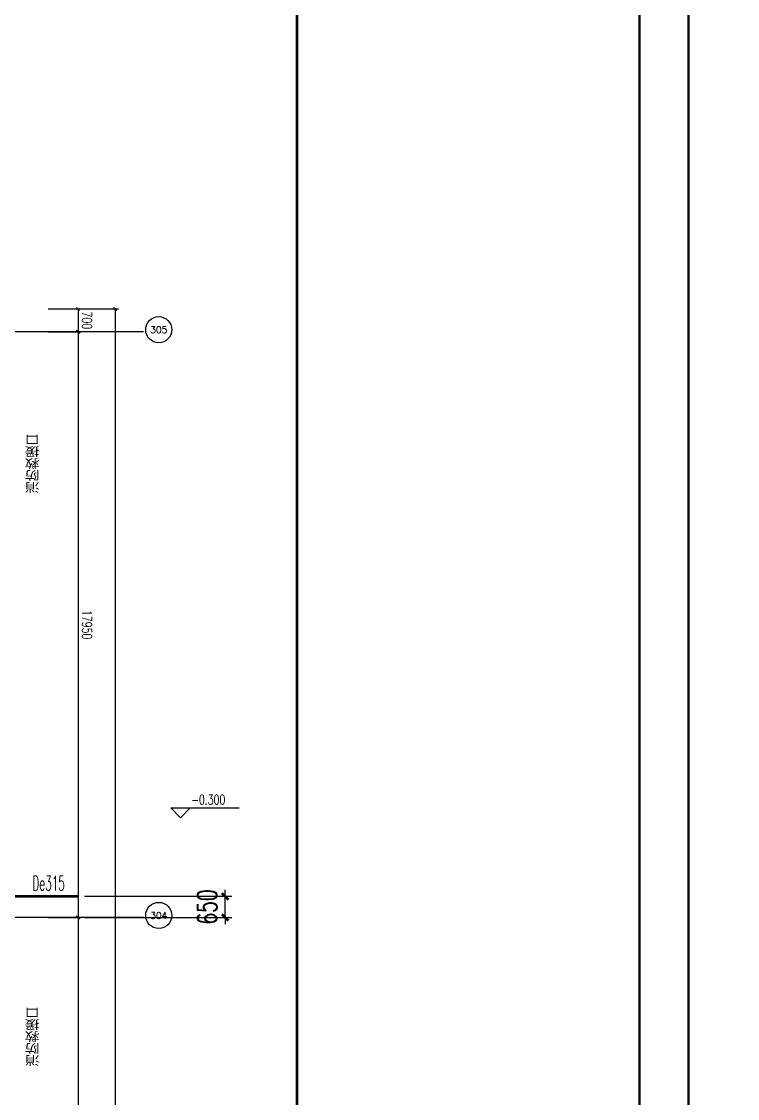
# Model space of a CAD drawing. Extents: x -452079 to 117456, y 3902 to 836955.
# Drawn here: x -125776 to -103831, y 597226 to 630228 of the extents above; entities that cross this region are included whole.
import ezdxf
from ezdxf.enums import TextEntityAlignment as Align

# ---------------------------------------------------------------- set-up
doc = ezdxf.new("R2010")
doc.units = 0
doc.header["$LTSCALE"] = 1000
doc.header["$MEASUREMENT"] = 0
doc.linetypes.add('DOTE', pattern=[2.42, 2, -0.2, 0.02, -0.2])
doc.linetypes.add('DOTE_30', pattern=[0.726, 0.6, -0.06, 0.006, -0.06])
for name, color, linetype in [('0-cxFrame', 155, 'Continuous'), ('A-AXIS-D', 1, 'Continuous'), ('A-AXIS-DOTE', 14, 'DOTE'), ('A-TEXT', 61, 'Continuous'), ('PUB_TEXT', 7, 'Continuous'), ('TEXT_雨水', 4, 'Continuous'), ('TWT_DIM', 3, 'Continuous'), ('WALL', 2, 'Continuous'), ('建-标高', 3, 'Continuous')]:
    doc.layers.add(name, color=color, linetype=linetype)
doc.layers.add('0-cxText', color=131, linetype='Continuous', lineweight=25)
doc.layers.add('Gps-ZF雨水', color=4, linetype='DOTE_30', lineweight=60)
doc.styles.add('_TCH_AXIS', font='COMPLEX', dxfattribs={"bigfont": 'GBCBIG'})
doc.styles.add('_TCH_DIM', font='SIMPLEX', dxfattribs={"width": 0.75, "bigfont": '@1HZTXT'})
doc.styles.add('_TCH_DIM_T3', font='SIMPLEX', dxfattribs={"width": 0.705882, "bigfont": 'GBCBIG'})
doc.styles.add('_TWT_PIPEDN', font='SIMPLEX', dxfattribs={"width": 0.65, "height": 3.5, "bigfont": 'HZTXT'})
doc.styles.add('A-DIM_T3', font='SIMPLEX', dxfattribs={"width": 0.705882, "bigfont": 'GBCBIG'})
doc.styles.add('A-STANDARD', font='SIMPLEX', dxfattribs={"bigfont": 'GBCBIG'})
doc.styles.add('cx_tuming', font='')
doc.styles.add('cx_tuqian1', font='')
doc.styles.add('黑体', font='', dxfattribs={"height": 12})
doc.styles.get('cx_tuming').set_extended_font_data('SimHei')
doc.styles.get('cx_tuqian1').set_extended_font_data('SimSun')
doc.styles.get('黑体').set_extended_font_data('SimHei')
doc.dimstyles.new('_TCH_ARCH&&100', dxfattribs={"dimtxt": 297.5, "dimasz": 100, "dimexe": 100, "dimexo": 100, "dimgap": 126.25, "dimtad": 1, "dimdec": 0, "dimzin": 0, "dimdsep": 46, "dimtxsty": '_TCH_DIM_T3', "dimblk": 'ARCHTICK', "dimcen": 0.09, "dimclrt": 7, "dimazin": 2, "dimtfac": 1, "dimtdec": 0, "dimtix": 1, "dimtmove": 2, "dimatfit": 3, "dimfxl": 0, "dimtolj": 1, "dimtzin": 0, "dimarcsym": 0})
doc.dimstyles.new('_TCH_ARCH&&200', dxfattribs={"dimtxt": 595, "dimasz": 200, "dimexe": 200, "dimexo": 200, "dimgap": 252.5, "dimtad": 1, "dimdec": 0, "dimzin": 0, "dimdsep": 46, "dimtxsty": '_TCH_DIM_T3', "dimblk": 'ARCHTICK', "dimcen": 0.09, "dimclrt": 7, "dimazin": 2, "dimtfac": 1, "dimtdec": 0, "dimtix": 1, "dimtmove": 2, "dimatfit": 3, "dimfxl": 0, "dimtolj": 1, "dimtzin": 0, "dimarcsym": 0})
doc.dimstyles.new('A-DIM&&100', dxfattribs={"dimtxt": 297.5, "dimasz": 100, "dimexe": 100, "dimexo": 100, "dimgap": 126.25, "dimtad": 1, "dimdec": 0, "dimzin": 0, "dimdsep": 46, "dimtxsty": 'A-DIM_T3', "dimblk": 'ARCHTICK', "dimcen": 0.09, "dimclrt": 7, "dimazin": 2, "dimtfac": 1, "dimtdec": 0, "dimtix": 1, "dimtmove": 2, "dimatfit": 3, "dimfxl": 0, "dimtolj": 1, "dimtzin": 0, "dimarcsym": 0})

# ---------------------------------------------------------------- blocks, each defined once
blk = doc.blocks.new('_ArchTick')
at = {"color": 0, "linetype": 'ByBlock', "const_width": 0.4}
blk.add_lwpolyline([(-0.5, -0.5), (0.5, 0.5)], dxfattribs=at)
blk = doc.blocks.new('*D331')
at = {"layer": 'A-AXIS-D', "color": 0, "lineweight": -2, "transparency": 16777216}
for p, q in [((196412, 81396), (197428, 81396)), ((197328, 81396), (197328, 80696)), ((196412, 80696), (197428, 80696))]:
    blk.add_line(p, q, dxfattribs=at)
at = {"layer": 'A-AXIS-D', "color": 0, "lineweight": -2, "transparency": 16777216, "xscale": 100, "yscale": 100, "zscale": 100}
for p, rotation in [((197328, 81396), 90), ((197328, 80696), 270)]:
    blk.add_blockref('_ArchTick', p, dxfattribs=dict(at, rotation=rotation))
at = {"layer": 'A-AXIS-D', "color": 7, "transparency": 16777216, "insert": (197603, 81046), "char_height": 297.5, "attachment_point": 5, "rotation": 270, "style": 'A-DIM_T3'}
blk.add_mtext('\\A1;700', dxfattribs=at)
blk = doc.blocks.new('*D332')
at = {"layer": 'A-AXIS-D', "color": 0, "lineweight": -2, "transparency": 16777216}
for p, q in [((196412, 80696), (197428, 80696)), ((197328, 80696), (197328, 62746)), ((196412, 62746), (197428, 62746))]:
    blk.add_line(p, q, dxfattribs=at)
at = {"layer": 'A-AXIS-D', "color": 0, "lineweight": -2, "transparency": 16777216, "xscale": 100, "yscale": 100, "zscale": 100}
for p, rotation in [((197328, 80696), 90), ((197328, 62746), 270)]:
    blk.add_blockref('_ArchTick', p, dxfattribs=dict(at, rotation=rotation))
at = {"layer": 'A-AXIS-D', "color": 7, "transparency": 16777216, "insert": (197603, 71721), "char_height": 297.5, "attachment_point": 5, "rotation": 270, "style": 'A-DIM_T3'}
blk.add_mtext('\\A1;17950', dxfattribs=at)
blk = doc.blocks.new('*D333')
at = {"layer": 'A-AXIS-D', "color": 0, "lineweight": -2, "transparency": 16777216}
for p, q in [((196412, 62746), (197428, 62746)), ((197328, 62746), (197328, 44796)), ((196412, 44796), (197428, 44796))]:
    blk.add_line(p, q, dxfattribs=at)
at = {"layer": 'A-AXIS-D', "color": 0, "lineweight": -2, "transparency": 16777216, "xscale": 100, "yscale": 100, "zscale": 100}
for p, rotation in [((197328, 62746), 90), ((197328, 44796), 270)]:
    blk.add_blockref('_ArchTick', p, dxfattribs=dict(at, rotation=rotation))
at = {"layer": 'A-AXIS-D', "color": 7, "transparency": 16777216, "insert": (197603, 53771), "char_height": 297.5, "attachment_point": 5, "rotation": 270, "style": 'A-DIM_T3'}
blk.add_mtext('\\A1;17950', dxfattribs=at)
blk = doc.blocks.new('*D368')
at = {"layer": 'A-AXIS-D', "color": 0, "lineweight": -2, "transparency": 16777216}
for p, q in [((196672, 81396), (198568, 81396)), ((198468, 81396), (198468, 8196)), ((196672, 8196), (198568, 8196))]:
    blk.add_line(p, q, dxfattribs=at)
at = {"layer": 'A-AXIS-D', "color": 0, "lineweight": -2, "transparency": 16777216, "xscale": 100, "yscale": 100, "zscale": 100}
for p, rotation in [((198468, 81396), 90), ((198468, 8196), 270)]:
    blk.add_blockref('_ArchTick', p, dxfattribs=dict(at, rotation=rotation))
at = {"layer": 'A-AXIS-D', "color": 7, "transparency": 16777216, "insert": (198743, 44796), "char_height": 297.5, "attachment_point": 5, "rotation": 270, "style": '_TCH_DIM_T3'}
blk.add_mtext('\\A1;73200', dxfattribs=at)
blk = doc.blocks.new('zjcx_T0(Dragon)')
at = {"layer": '0-cxFrame', "const_width": 50}
blk.add_lwpolyline([(0, 82100), (-7000, 82100), (-7000, 0), (0, 0)], close=True, dxfattribs=at)
blk = doc.blocks.new('TK22.A0+1 L(Dragon)')
at = {"layer": '0-cxFrame', "color": 7, "const_width": 0.5}
blk.add_lwpolyline([(0, 0), (-1485, 0), (-1485, 841), (0, 841)], close=True, dxfattribs=at)
at = {"layer": '0-cxFrame', "const_width": 0.5}
for points in [[(-80, 10), (-1465, 10), (-1465, 831), (-80, 831)], [(-10, 10), (-80, 10), (-80, 831), (-10, 831)]]:
    blk.add_lwpolyline(points, close=True, dxfattribs=at)
at = {"layer": '0-cxFrame', "xscale": 0.01, "yscale": 0.01, "zscale": 0.01}
blk.add_blockref('zjcx_T0(Dragon)', (-10, 10), dxfattribs=at)
at = {"style": '黑体', "flags": 4}
blk.add_attdef('图幅', text='', height=3.3, dxfattribs=at).set_placement((-40, 3), align=Align.RIGHT)
at = {"layer": '0-cxText', "flags": 4}
for tag, height, style, p in [('建设单位', 3.5, 'cx_tuming', (-45, 240)), ('项目名称', 3.5, 'cx_tuming', (-45, 210)), ('子项名称', 3.5, 'cx_tuming', (-45, 180)), ('工程编号', 3.3, 'cx_tuqian1', (-35, 165)), ('图名1', 3.5, 'cx_tuming', (-45, 87)), ('图名2', 3.5, 'cx_tuming', (-45, 79)), ('图名3', 3.5, 'cx_tuming', (-45, 71)), ('出图日期', 3.3, 'cx_tuqian1', (-39, 60)), ('专业', 3.3, 'cx_tuqian1', (-55, 52)), ('图号', 3.3, 'cx_tuqian1', (-55, 44)), ('版次', 3.3, 'cx_tuqian1', (-20, 44))]:
    blk.add_attdef(tag, text='', height=height, dxfattribs=dict(at, style=style)).set_placement(p, align=Align.MIDDLE)
blk = doc.blocks.new('*D453')
at = {"layer": 'TWT_DIM', "color": 0, "lineweight": -2, "transparency": 16777216}
for p, q in [((-119535, 603420), (-119535, 603620)), ((-123844, 603420), (-119335, 603420)), ((-119535, 602770), (-119535, 603420)), ((-123844, 602770), (-119335, 602770)), ((-119535, 602770), (-119535, 602570))]:
    blk.add_line(p, q, dxfattribs=at)
at = {"layer": 'TWT_DIM', "color": 0, "lineweight": -2, "transparency": 16777216, "xscale": 200, "yscale": 200, "zscale": 200}
for p, rotation in [((-119535, 603420), 270), ((-119535, 602770), 90)]:
    blk.add_blockref('_ArchTick', p, dxfattribs=dict(at, rotation=rotation))
at = {"layer": 'TWT_DIM', "color": 7, "transparency": 16777216, "insert": (-120085, 603095), "char_height": 595, "attachment_point": 5, "rotation": 90, "style": '_TCH_DIM_T3'}
blk.add_mtext('\\A1;650', dxfattribs=at)
blk = doc.blocks.new('A$C515E426B')
at = {"layer": 'A-AXIS-D'}
for centre in [(199801.9, 80760.3), (199801.9, 62810.3)]:
    blk.add_circle(centre, 400, dxfattribs=at)
at = {"layer": 'A-AXIS-DOTE', "color": 8, "ltscale": 2}
for p, q in [((199332.4, 80696), (3362.4, 80696)), ((199332.4, 62746), (3362.4, 62746))]:
    blk.add_line(p, q, dxfattribs=at)
at = {"layer": '建-标高'}
for p, q in [((200469.4, 65805.2), (200169.4, 66105.2)), ((200169.4, 66105.2), (202265.6, 66105.2)), ((200469.4, 65805.2), (200769.4, 66105.2))]:
    blk.add_line(p, q, dxfattribs=at)
at = {"layer": 'A-TEXT', "color": 8, "style": '_TCH_DIM'}
for p in [(196135.4, 75745.1, 0), (196135.4, 58185.1, 0)]:
    blk.add_text('消防救援口', height=384.1, rotation=90, dxfattribs=at).set_placement(p)
at = {"layer": 'PUB_TEXT', "style": '_TCH_AXIS'}
for s, height, p, p2 in [('305', 206.28, (199541.6, 80657.2), (200062.2, 80657.2)), ('304', 199.75, (199540.3, 62710.5), (200063.5, 62710.5))]:
    blk.add_text(s, height=height, dxfattribs=at).set_placement(p, p2, align=Align.FIT)
at = {"layer": 'PUB_TEXT', "style": 'A-STANDARD', "width": 0.705882}
blk.add_text('-0.300', height=297.5, dxfattribs=at).set_placement((200799.4, 66210.2))
at = {"layer": 'A-AXIS-D'}
for base, p1, p2, dimstyle, picture, middle in [((197328.2, 80696), (196312.4, 81396), (196312.4, 80696), 'A-DIM&&100', '*D331', (197603.2, 81046)), ((198467.9, 8196), (196572.4, 81396), (196572.4, 8196), '_TCH_ARCH&&100', '*D368', (198742.9, 44796)), ((197328.2, 62746), (196312.4, 80696), (196312.4, 62746), 'A-DIM&&100', '*D332', (197603.2, 71721)), ((197328.2, 44796), (196312.4, 62746), (196312.4, 44796), 'A-DIM&&100', '*D333', (197603.2, 53771))]:
    dim = blk.add_linear_dim(base=base, p1=p1, p2=p2, angle=270, dimstyle=dimstyle, override={"dimgap": 0}, dxfattribs=at)
    dim.commit()
    dim.dimension.update_dxf_attribs({"geometry": picture, "text_midpoint": middle, "dimtype": 161, "text_rotation": 270})

msp = doc.modelspace()

# ---------------------------------------------------------------- linework, layer by layer
at = {"layer": 'Gps-ZF雨水', "const_width": 90}
msp.add_lwpolyline([(-124044.18, 603420), (-128704.18, 603420)], dxfattribs=at)

# ---------------------------------------------------------------- block references
at = {"layer": '0-cxFrame', "xscale": 150, "yscale": 150, "zscale": 150}
for p in [(-105331.06, 535452.12), (117418.94, 535452.12)]:
    msp.add_blockref('TK22.A0+1 L(Dragon)', p, dxfattribs=at)
at = {"layer": 'WALL'}
msp.add_blockref('A$C515E426B', (-321372.36, 540023.96), dxfattribs=at)

# ---------------------------------------------------------------- texts
at = {"layer": 'TEXT_雨水', "style": '_TWT_PIPEDN', "width": 0.52}
msp.add_text('De315', height=450, dxfattribs=at).set_placement((-125442.04, 603593.97))

# ---------------------------------------------------------------- dimensions: what is measured, and where the dimension line sits
at = {"layer": 'TWT_DIM'}
dim = msp.add_aligned_dim(p1=(-124044.18, 602770), p2=(-124044.18, 603420), distance=-4508.85, dimstyle='_TCH_ARCH&&200', dxfattribs=at)
dim.commit()
dim.dimension.update_dxf_attribs({"geometry": '*D453', "text_midpoint": (-120085.33, 603095)})

doc.saveas('drawing.dxf')
